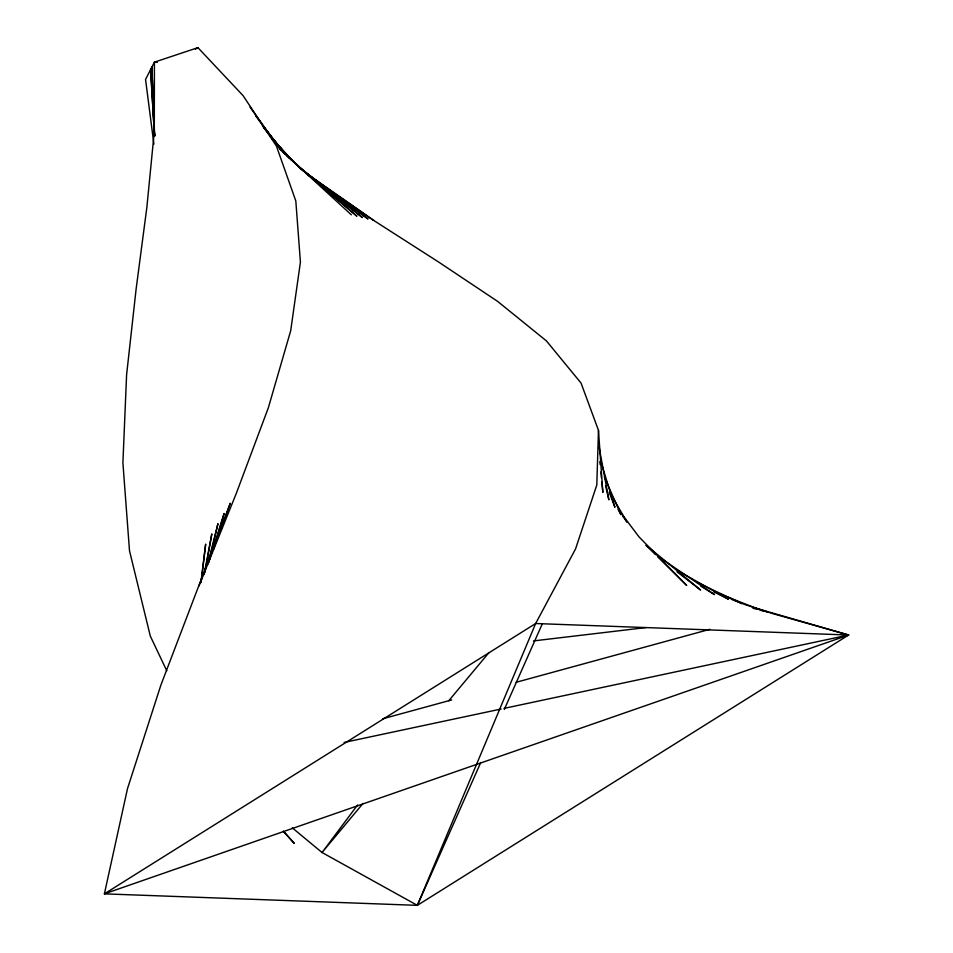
<?xml version="1.0" encoding="UTF-8"?>
<svg xmlns="http://www.w3.org/2000/svg" width="953" height="953" viewBox="0 0 953 953"><rect width="100%" height="100%" fill="white"/><g stroke="black" fill="none" stroke-linecap="round" stroke-linejoin="round"><path stroke-width="1.43" d="M308.641 175.4L373.588 220.357L438.535 261.98L497.633 301.386L546.438 340.924L581.056 383.082L598.472 430.351L596.804 484.994L575.552 548.928L535.646 623.524L417.354 905.35L104.389 893.854L127.511 788.584L160.878 685.112L230.269 503.267L221.036 529.749M201.119 582.402L205.669 544.115L200.976 582.176M205.038 571.955L211.816 533.906L204.109 574.611M208.85 562.341L217.963 523.697L207.528 564.831M213.698 549.059L224.122 513.476L208.933 561.412M198.974 585.952L236.427 493.058L268.341 407.789L290.677 330.822L300.421 262.099L295.811 200.94L276.406 146.047L243.086 95.645L197.926 47.65L154.422 62.159L145.547 79.421L153.898 144.153M292.285 827.859L322.043 852.506L417.354 905.35L480.753 762.507M504.304 709.449L542.34 623.75M357.613 804.928L322.043 852.506L363.022 803.427M448.792 700.717L488.818 652.781M417.354 905.35L848.611 635.02L756.182 608.288L718.919 593.612M195.436 49.163L197.926 47.65M382.82 718.765L451.662 699.931M516.204 682.277L709.83 629.325M344.128 742.447L501.147 709.008M504.054 708.389L848.611 635.02L770.072 612.85M533.489 640.916L645.872 627.586M157.305 62.386L154.422 62.159L154.303 131.454L146.857 207.385L136.124 289.021L126.594 374.839L122.901 462.86L129.501 550.763L150.3 636.044L166.763 670.781M752.894 608.217L757.194 609.372M760.053 610.146L764.354 611.314M756.182 608.288L768.69 612.398L743.578 604.083M731.261 599.246L742.292 603.726L696.703 582.343M713.749 591.849L728.39 599.151L677.881 570.823M700.789 586.131L714.5 594.589L659.655 557.541M373.588 220.357L305.222 172.529L368.025 218.976L303.006 170.492L287.746 156.614M677.035 571.812L700.598 590.026L646.217 545.295M282.624 151.372L300.791 168.455L362.474 217.594L303.006 170.492L282.755 151.086M300.791 168.455L356.922 216.2L298.575 166.418L282.576 151.36M351.359 214.818L296.359 164.381L282.993 150.848M282.85 151.086L298.575 166.418M646.122 545.39L655.497 554.634M657.57 556.683L686.708 585.464L639.058 536.944L619.938 511.57M279.92 147.727L275.81 143.569L279.801 147.763M282.874 150.884L294.143 162.344L276.036 143.26M275.893 143.319L280.909 148.62M282.91 150.753L291.928 160.307L272.26 138.709L287.496 156.232L264.1 128.167M272.105 138.781L289.712 158.269L272.427 138.447M283.494 831.409L294.251 843.369L283.458 831.23M269.496 135.028L285.281 154.195L262.528 125.558M262.337 125.689L266.84 131.443M269.544 134.885L283.065 152.158L262.742 125.272M255.678 115.921L260.979 122.937M262.516 125.427L280.849 150.121L250.043 107.153M622.726 516.145L626.979 522.101L612.303 496.727M618.116 509.438L620.951 514.68L604.44 477.06M609.193 492.284L614.911 507.258L600.89 461.752M605.56 485.696L608.872 499.837L599.032 446.814M599.842 461.633L600.128 464.564M600.843 471.89L601.414 477.763M601.843 482.158L602.844 492.415L598.472 430.351M154.493 135.386L150.622 69.557L154.505 135.838L151.884 67.091L154.612 136.339L151.253 68.33M535.646 623.524L104.389 893.854L848.611 635.02L535.646 623.524"/></g></svg>
